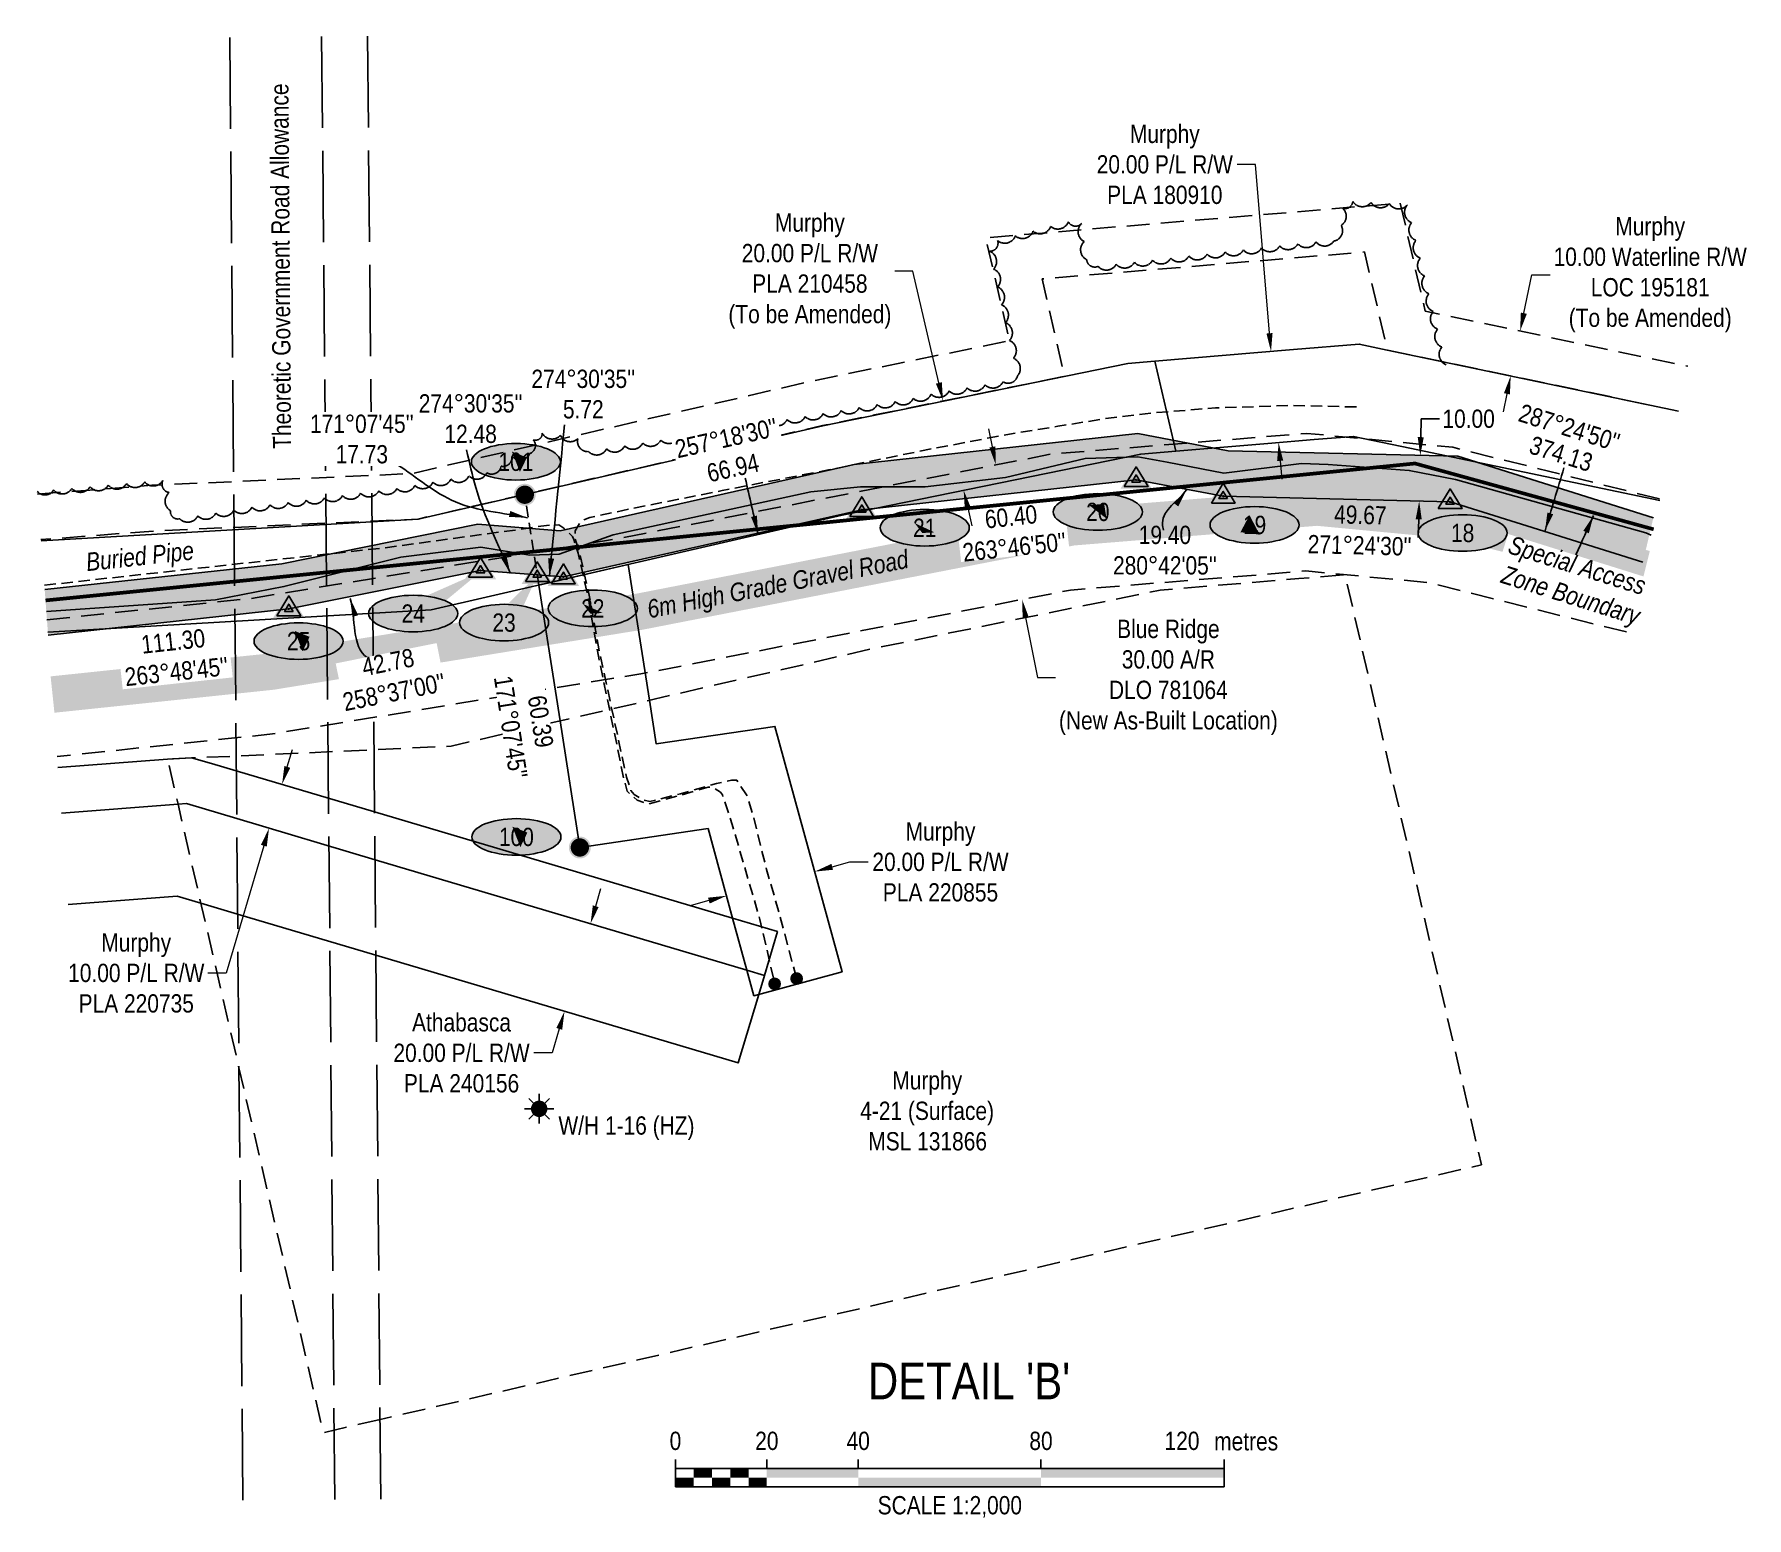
# Model space of a CAD drawing. Extents: x 534052 to 544180, y 6043031 to 6050786.
# Drawn here: x 536463 to 537399, y 6043089 to 6043900 of the extents above; entities that cross this region are included whole.
import ezdxf
from ezdxf.enums import TextEntityAlignment as Align

# ---------------------------------------------------------------- set-up
doc = ezdxf.new("R2010")
doc.units = 0
doc.header["$LTSCALE"] = 5
doc.header["$PDSIZE"] = 0.5
for name, pattern in [('0', [1, 1, 0]), ('DASHDOT2', [12.7, 6.35, -3.175, 0, -3.175]), ('foc-ACCESSROAD', [3.75, 2.5, -1.25]), ('foc-TRAV', [1.875, 1.25, -0.625]), ('foc-UNSURVEYED', [12.5, 10, -2.5]), ('UG_PIPE', [1.875, 1.25, -0.625])]:
    doc.linetypes.add(name, pattern=pattern)
doc.layers.get('Defpoints').update_dxf_attribs({"color": 9})
for name, color, linetype in [('AS-PIPE-AG', 44, 'Continuous'), ('AS-PIPE-UG', 44, 'UG_PIPE'), ('AS-PIPE-UG-T', 44, 'Continuous'), ('AS-ROADS', 254, 'Continuous'), ('AS-SYMBOL', 7, 'Continuous'), ('AS-WILDLIFE', 131, 'DASHDOT2'), ('C-AR', 13, 'foc-ACCESSROAD'), ('C-RW', 13, 'Continuous'), ('C-WS', 13, 'foc-ACCESSROAD'), ('C-WS-S', 13, 'Continuous'), ('DETAIL-T', 7, 'Continuous'), ('F-AR', 190, 'foc-ACCESSROAD'), ('F-RW', 190, 'Continuous'), ('L-BD', 7, 'Continuous'), ('L-BD1', 253, 'Continuous'), ('L-MON', 1, 'Continuous'), ('L-ROAD-T', 7, 'Continuous'), ('L-USEC', 7, 'foc-UNSURVEYED'), ('P-ELEVATION', 7, 'Continuous'), ('P-PROPOSED', 10, 'Continuous'), ('P-PROPOSED-H', 21, 'Continuous'), ('P-TRAV', 4, 'foc-TRAV'), ('P-TXT', 4, 'Continuous'), ('T-BUSH', 110, '0')]:
    doc.layers.add(name, color=color, linetype=linetype)
for name, color, linetype, lineweight in [('C-AR-T', 13, 'Continuous', 9), ('C-RW-T', 13, 'Continuous', 9), ('C-WS-T', 13, 'Continuous', 9), ('F-AR-T', 190, 'Continuous', 9), ('F-RW-T', 190, 'Continuous', 9), ('T-TEXT', 48, 'Continuous', 18)]:
    doc.layers.add(name, color=color, linetype=linetype, lineweight=lineweight)
doc.styles.add('240', font='', dxfattribs={"height": 30})
doc.styles.add('80', font='', dxfattribs={"height": 10})
doc.styles.add('80CG', font='', dxfattribs={"height": 10})
doc.styles.add('80L', font='', dxfattribs={"height": 10})
doc.styles.add('80LS', font='', dxfattribs={"height": 10})
doc.styles.get('240').set_extended_font_data('Arial Narrow')
doc.styles.get('80').set_extended_font_data('Arial Narrow')
doc.styles.get('80CG').set_extended_font_data('Arial Narrow')
doc.styles.get('80L').set_extended_font_data('Arial Narrow')
doc.styles.get('80LS').set_extended_font_data('Arial Narrow', italic=True)
doc.dimstyles.new('Compass 5 000', dxfattribs={"dimscale": 5, "dimtxt": 9, "dimasz": 2, "dimexe": 0.2, "dimexo": 0.0625, "dimgap": 0.5, "dimtad": 0, "dimtih": 1, "dimtoh": 1, "dimzin": 0, "dimdsep": 46, "dimtxsty": '80CG', "dimcen": 0.1, "dimse1": 1, "dimse2": 1, "dimclrd": 256, "dimclrt": 256, "dimaunit": 1, "dimadec": 4, "dimazin": 0, "dimtfac": 0.06, "dimtofl": 0, "dimtmove": 0, "dimatfit": 1, "dimfxl": 0.2, "dimtolj": 1, "dimtzin": 0, "dimlwd": -1, "dimarcsym": 0})

# ---------------------------------------------------------------- blocks, each defined once
blk = doc.blocks.new('*D626')
at = {"layer": 'C-AR-T', "transparency": 16777216}
for p, q in [((537277.59, 6043747.96), (537282, 6043768.98)), ((537282, 6043768.98), (537292, 6043768.98)), ((537268.34, 6043703.89), (537266.29, 6043694.1))]:
    blk.add_line(p, q, dxfattribs=at)
for points in [[(537275.96, 6043748.3), (537279.22, 6043747.61), (537275.54, 6043738.17)], [(537266.71, 6043704.23), (537269.98, 6043703.55), (537270.4, 6043713.67)]]:
    blk.add_solid(points, dxfattribs=at)
at = {"layer": 'Defpoints', "color": 0, "transparency": 16777216}
for p in [(537275.54, 6043738.17), (537335.05, 6043725.68), (537329.92, 6043701.19)]:
    blk.add_point(p, dxfattribs=at)
at = {"layer": 'C-AR-T', "transparency": 16777216, "insert": (537346.68, 6043768.98), "char_height": 10, "attachment_point": 5, "style": '80CG'}
blk.add_mtext('\\A1;Murphy\\P10.00 Waterline R/W\\PLOC 195181\\P(To be Amended)', dxfattribs=at)
blk = doc.blocks.new('*D628')
at = {"layer": 'C-RW-T', "transparency": 16777216}
for p, q in [((536899.41, 6043445.23), (536909.06, 6043447.87)), ((536909.06, 6043447.87), (536919.06, 6043447.87)), ((536831.92, 6043426.75), (536822.28, 6043424.11))]:
    blk.add_line(p, q, dxfattribs=at)
for points in [[(536898.97, 6043446.84), (536899.85, 6043443.62), (536889.77, 6043442.59)], [(536831.48, 6043428.36), (536832.36, 6043425.14), (536841.57, 6043429.39)]]:
    blk.add_solid(points, dxfattribs=at)
at = {"layer": 'Defpoints', "color": 0, "transparency": 16777216}
for p in [(536889.5, 6043443.57), (536889.77, 6043442.59), (536841.3, 6043430.37)]:
    blk.add_point(p, dxfattribs=at)
at = {"layer": 'C-RW-T', "transparency": 16777216, "insert": (536958.6, 6043447.87), "char_height": 10, "attachment_point": 5, "style": '80CG'}
blk.add_mtext('\\A1;Murphy\\P20.00 P/L R/W\\PPLA 220855', dxfattribs=at)
blk = doc.blocks.new('*D629')
at = {"layer": 'C-RW-T', "transparency": 16777216}
for p, q in [((536601.42, 6043499.88), (536604.27, 6043509.46)), ((536588.6, 6043456.75), (536567.92, 6043387.15)), ((536567.92, 6043387.15), (536557.92, 6043387.15))]:
    blk.add_line(p, q, dxfattribs=at)
for points in [[(536599.82, 6043500.35), (536603.02, 6043499.4), (536598.57, 6043490.29)], [(536587.01, 6043457.23), (536590.2, 6043456.28), (536591.45, 6043466.34)]]:
    blk.add_solid(points, dxfattribs=at)
at = {"layer": 'Defpoints', "color": 0, "transparency": 16777216}
for p in [(536591.45, 6043466.34), (536700.52, 6043460), (536693.4, 6043436.04)]:
    blk.add_point(p, dxfattribs=at)
at = {"layer": 'C-RW-T', "transparency": 16777216, "insert": (536518.83, 6043387.15), "char_height": 10, "attachment_point": 5, "style": '80CG'}
blk.add_mtext('\\A1;Murphy\\P10.00 P/L R/W\\PPLA 220735', dxfattribs=at)
blk = doc.blocks.new('*D630')
at = {"layer": 'C-RW-T', "transparency": 16777216}
for p, q in [((536943.56, 6043770.99), (536933.56, 6043770.99)), ((536957.71, 6043709.81), (536943.56, 6043770.99)), ((536973.52, 6043641.44), (536975.77, 6043631.7))]:
    blk.add_line(p, q, dxfattribs=at)
for points in [[(536959.33, 6043710.19), (536956.08, 6043709.44), (536959.96, 6043700.07)], [(536975.14, 6043641.82), (536971.89, 6043641.07), (536971.26, 6043651.19)]]:
    blk.add_solid(points, dxfattribs=at)
at = {"layer": 'Defpoints', "color": 0, "transparency": 16777216}
for p in [(536959.96, 6043700.07), (536888.87, 6043683.63), (536900.17, 6043634.75)]:
    blk.add_point(p, dxfattribs=at)
at = {"layer": 'C-RW-T', "transparency": 16777216, "insert": (536887.18, 6043770.99), "char_height": 10, "attachment_point": 5, "style": '80CG'}
blk.add_mtext('\\A1;Murphy\\P20.00 P/L R/W\\PPLA 210458\\P(To be Amended)', dxfattribs=at)
blk = doc.blocks.new('*D633')
at = {"layer": 'Defpoints', "color": 0, "transparency": 16777216}
for p in [(536732.91, 6043424.3), (536718.68, 6043376.4), (536753, 6043366.2)]:
    blk.add_point(p, dxfattribs=at)
at = {"layer": 'F-RW-T', "transparency": 16777216}
for p, q in [((536770.09, 6043423.69), (536772.93, 6043433.28)), ((536750.15, 6043356.61), (536746.25, 6043343.46)), ((536746.25, 6043343.46), (536736.25, 6043343.46))]:
    blk.add_line(p, q, dxfattribs=at)
for points in [[(536768.49, 6043424.16), (536771.68, 6043423.21), (536767.24, 6043414.1)], [(536748.56, 6043357.09), (536751.75, 6043356.14), (536753, 6043366.2)]]:
    blk.add_solid(points, dxfattribs=at)
at = {"layer": 'F-RW-T', "transparency": 16777216, "insert": (536696.71, 6043343.46), "char_height": 10, "attachment_point": 5, "style": '80CG'}
blk.add_mtext('\\A1;Athabasca\\P20.00 P/L R/W\\PPLA 240156', dxfattribs=at)
blk = doc.blocks.new('RISER')
h = blk.add_hatch(color=255)
h.dxf.hatch_style = 1
edge = h.paths.add_edge_path()
edge.add_arc((0, 0), 0.7, 0, 360)
blk.add_hatch(color=48).paths.add_polyline_path([(0.58, -0.15), (-0.58, -0.15, 0.774597)])
at = {"color": 48}
blk.add_line((-0.58, -0.15), (0.58, -0.15), dxfattribs=at)
blk.add_circle((0, 0), 0.6, dxfattribs=at)
blk = doc.blocks.new('GAS')
h = blk.add_hatch(color=255)
h.dxf.hatch_style = 1
edge = h.paths.add_edge_path()
edge.add_arc((0, 0), 0.9, 0, 360)
for p, q in [((-0.81, 0), (-1.62, 0)), ((-0.57, 0.57), (-1.14, 1.14)), ((0, 0.81), (0, 1.62)), ((0.57, 0.57), (1.14, 1.14)), ((1.62, 0), (0.81, 0)), ((-0.57, -0.57), (-1.14, -1.14)), ((0, -0.81), (0, -1.62)), ((1.14, -1.14), (0.57, -0.57))]:
    blk.add_line(p, q)
blk.add_circle((0, 0), 0.8)
blk = doc.blocks.new('fdia')
at = {"color": 255, "const_width": 1}
blk.add_lwpolyline([(-0.5, 0, 1), (0.5, 0, 1)], format="xyb", close=True, dxfattribs=at)
blk = doc.blocks.new('Fdiaa')
blk.add_blockref('fdia', (0, 0))
blk = doc.blocks.new('fdib')
at = {"color": 1, "const_width": 1.6}
blk.add_lwpolyline([(-0.4, 0, 1), (0.4, 0, 1)], format="xyb", close=True, dxfattribs=at)
at = {"color": 1}
blk.add_circle((0, 0), 0.8, dxfattribs=at)
blk = doc.blocks.new('Fdibb')
blk.add_blockref('fdib', (0, 0))
blk = doc.blocks.new('fdicc')
for name in ['Fdibb', 'Fdiaa']:
    blk.add_blockref(name, (0, 0))
blk = doc.blocks.new('FDI')
blk.add_blockref('fdicc', (0, 0))
blk = doc.blocks.new('TRIA')
blk.add_hatch(color=255).paths.add_polyline_path([(-0.04, 1.52), (-1.47, -0.87), (1.39, -0.87)])
blk = doc.blocks.new('Hybrid_EC')
at = {"color": 251}
for points in [[(-1.3, -0.74), (0, 1.42), (1.3, -0.74)], [(0.47, -0.26), (0, 0.53), (-0.47, -0.26)]]:
    blk.add_lwpolyline(points, close=True, dxfattribs=at)
at = {"layer": 'Defpoints'}
blk.add_circle((0, 0), 0.05, dxfattribs=at)
at = {"xscale": 1.2, "yscale": 1.2, "zscale": 1.2}
blk.add_blockref('TRIA', (0.05, 0.06), dxfattribs=at)
blk = doc.blocks.new('*U561')
at = {"layer": 'P-ELEVATION'}
h = blk.add_hatch(color=111, dxfattribs=at)
h.dxf.hatch_style = 1
edge = h.paths.add_edge_path()
edge.add_ellipse((0, 0), major_axis=(-24.38, 0), ratio=0.410256, start_angle=0, end_angle=360)
at = {"layer": 'P-ELEVATION', "color": 7, "flags": 128}
blk.add_lwpolyline([(0, 0, 12, 0, 0), (0.1, -5.52, 0, 0, 0)], format="xyseb", dxfattribs=at)
at = {"layer": 'P-ELEVATION', "color": 7}
blk.add_ellipse((0, 0), major_axis=(-24.38, 0), ratio=0.410256, dxfattribs=at)
at = {"layer": 'P-ELEVATION', "style": '80'}
blk.add_attdef('ELEVATION', text='', height=10, dxfattribs=at).set_placement((0, 0), align=Align.MIDDLE_CENTER)
blk = doc.blocks.new('*U637')
at = {"layer": 'P-ELEVATION'}
h = blk.add_hatch(color=111, dxfattribs=at)
h.dxf.hatch_style = 1
edge = h.paths.add_edge_path()
edge.add_ellipse((0, 0), major_axis=(-24.38, 0), ratio=0.410256, start_angle=0, end_angle=360)
at = {"layer": 'P-ELEVATION', "color": 7, "flags": 128}
blk.add_lwpolyline([(0, 0, 12, 0, 0), (-7.72, -3.99, 0, 0, 0)], format="xyseb", dxfattribs=at)
at = {"layer": 'P-ELEVATION', "color": 7}
blk.add_ellipse((0, 0), major_axis=(-24.38, 0), ratio=0.410256, dxfattribs=at)
at = {"layer": 'P-ELEVATION', "style": '80'}
blk.add_attdef('ELEVATION', text='', height=10, dxfattribs=at).set_placement((0, 0), align=Align.MIDDLE_CENTER)
blk = doc.blocks.new('*U638')
at = {"layer": 'P-ELEVATION'}
h = blk.add_hatch(color=111, dxfattribs=at)
h.dxf.hatch_style = 1
edge = h.paths.add_edge_path()
edge.add_ellipse((0, 0), major_axis=(-24.38, 0), ratio=0.410256, start_angle=0, end_angle=360)
at = {"layer": 'P-ELEVATION', "color": 7, "flags": 128}
blk.add_lwpolyline([(0, 0, 12, 0, 0), (3.43, 4.46, 0, 0, 0)], format="xyseb", dxfattribs=at)
at = {"layer": 'P-ELEVATION', "color": 7}
blk.add_ellipse((0, 0), major_axis=(-24.38, 0), ratio=0.410256, dxfattribs=at)
at = {"layer": 'P-ELEVATION', "style": '80'}
blk.add_attdef('ELEVATION', text='', height=10, dxfattribs=at).set_placement((0, 0), align=Align.MIDDLE_CENTER)
blk = doc.blocks.new('*U567')
at = {"layer": 'P-ELEVATION'}
h = blk.add_hatch(color=111, dxfattribs=at)
h.dxf.hatch_style = 1
edge = h.paths.add_edge_path()
edge.add_ellipse((0, 0), major_axis=(-24.38, 0), ratio=0.410256, start_angle=0, end_angle=360)
at = {"layer": 'P-ELEVATION', "color": 7, "flags": 128}
blk.add_lwpolyline([(0, 0, 12, 0, 0), (-1.33, -2.86, 0, 0, 0)], format="xyseb", dxfattribs=at)
at = {"layer": 'P-ELEVATION', "color": 7}
blk.add_ellipse((0, 0), major_axis=(-24.38, 0), ratio=0.410256, dxfattribs=at)
at = {"layer": 'P-ELEVATION', "style": '80'}
blk.add_attdef('ELEVATION', text='', height=10, dxfattribs=at).set_placement((0, 0), align=Align.MIDDLE_CENTER)
blk = doc.blocks.new('*U639')
at = {"layer": 'P-ELEVATION'}
h = blk.add_hatch(color=111, dxfattribs=at)
h.dxf.hatch_style = 1
edge = h.paths.add_edge_path()
edge.add_ellipse((0, 0), major_axis=(-24.38, 0), ratio=0.410256, start_angle=0, end_angle=360)
at = {"layer": 'P-ELEVATION', "color": 7, "flags": 128}
blk.add_lwpolyline([(0, 0, 12, 0, 0), (36.69, 22.71, 0, 0, 0)], format="xyseb", dxfattribs=at)
at = {"layer": 'P-ELEVATION', "color": 7}
blk.add_ellipse((0, 0), major_axis=(-24.38, 0), ratio=0.410256, dxfattribs=at)
at = {"layer": 'P-ELEVATION', "style": '80'}
blk.add_attdef('ELEVATION', text='', height=10, dxfattribs=at).set_placement((0, 0), align=Align.MIDDLE_CENTER)
blk = doc.blocks.new('*U569')
at = {"layer": 'P-ELEVATION'}
h = blk.add_hatch(color=111, dxfattribs=at)
h.dxf.hatch_style = 1
edge = h.paths.add_edge_path()
edge.add_ellipse((0, 0), major_axis=(-24.38, 0), ratio=0.410256, start_angle=0, end_angle=360)
at = {"layer": 'P-ELEVATION', "color": 7, "flags": 128}
blk.add_lwpolyline([(0, 0, 12, 0, 0), (6.03, 2.36, 0, 0, 0)], format="xyseb", dxfattribs=at)
at = {"layer": 'P-ELEVATION', "color": 7}
blk.add_ellipse((0, 0), major_axis=(-24.38, 0), ratio=0.410256, dxfattribs=at)
at = {"layer": 'P-ELEVATION', "style": '80'}
blk.add_attdef('ELEVATION', text='', height=10, dxfattribs=at).set_placement((0, 0), align=Align.MIDDLE_CENTER)
blk = doc.blocks.new('*U640')
at = {"layer": 'P-ELEVATION'}
h = blk.add_hatch(color=111, dxfattribs=at)
h.dxf.hatch_style = 1
edge = h.paths.add_edge_path()
edge.add_ellipse((0, 0), major_axis=(-24.38, 0), ratio=0.410256, start_angle=0, end_angle=360)
at = {"layer": 'P-ELEVATION', "color": 7, "flags": 128}
blk.add_lwpolyline([(0, 0, 12, 0, 0), (18.3, 26.09, 0, 0, 0)], format="xyseb", dxfattribs=at)
at = {"layer": 'P-ELEVATION', "color": 7}
blk.add_ellipse((0, 0), major_axis=(-24.38, 0), ratio=0.410256, dxfattribs=at)
at = {"layer": 'P-ELEVATION', "style": '80'}
blk.add_attdef('ELEVATION', text='', height=10, dxfattribs=at).set_placement((0, 0), align=Align.MIDDLE_CENTER)
blk = doc.blocks.new('*U428')
at = {"color": 0}
for p, q in [((-150, 0), (-150, 15)), ((-150, 10), (150.24, 10)), ((-100, 10), (-100, 15)), ((-50, 10), (-50, 15)), ((50, 10), (50, 15)), ((150.24, 0), (150.24, 15)), ((-150, 0), (150.24, 0))]:
    blk.add_line(p, q, dxfattribs=at)
for points in [[(-140, 10), (-130, 10), (-140, 5), (-130, 5)], [(-120, 10), (-110, 10), (-120, 5), (-110, 5)], [(-100, 10), (-50, 10), (-100, 5), (-50, 5)], [(50, 10), (150.24, 10), (50, 5), (150.24, 5)], [(-150, 5), (-140, 5), (-150, 0), (-140, 0)], [(-130, 5), (-120, 5), (-130, 0), (-120, 0)], [(-110, 5), (-100, 5), (-110, 0), (-100, 0)], [(-50, 5), (50, 5), (-50, 0), (50, 0)]]:
    blk.add_solid(points, dxfattribs=at)
at = {"color": 0, "style": '80'}
blk.add_text('metres', height=10, dxfattribs=at).set_placement((162.24, 20), align=Align.CENTER)
at = {"color": 0, "char_height": 10, "style": '80'}
for s, insert, attachment_point in [('0', (-150, 30.21), 2), ('20', (-100, 30.21), 2), ('40', (-50, 30.21), 2), ('80', (50, 30.21), 2), ('120', (136.7, 30.22), 3), ('SCALE 1:2,000', (0.12, -5), 2)]:
    blk.add_mtext(s, dxfattribs=dict(at, insert=insert, attachment_point=attachment_point))
blk = doc.blocks.new('*D679')
at = {"layer": 'Defpoints', "color": 0, "transparency": 16777216}
for p in [(536977.5, 6043662.78), (536991.86, 6043589.2), (537003.25, 6043591.43)]:
    blk.add_point(p, dxfattribs=at)
at = {"layer": 'F-AR-T', "transparency": 16777216}
for p, q in [((536986.97, 6043674.81), (536985.05, 6043684.63)), ((537005.16, 6043581.61), (537011.56, 6043548.82)), ((537011.56, 6043548.82), (537021.56, 6043548.82))]:
    blk.add_line(p, q, dxfattribs=at)
for points in [[(536988.6, 6043675.13), (536985.33, 6043674.49), (536988.88, 6043665)], [(537006.8, 6043581.93), (537003.53, 6043581.29), (537003.25, 6043591.43)]]:
    blk.add_solid(points, dxfattribs=at)
at = {"layer": 'F-AR-T', "transparency": 16777216, "insert": (537083.21, 6043548.82), "char_height": 10, "attachment_point": 5, "style": '80CG'}
blk.add_mtext('\\A1;Blue Ridge\\P30.00 A/R\\PDLO 781064\\P(New As-Built Location)', dxfattribs=at)
blk = doc.blocks.new('*D680')
at = {"layer": 'Defpoints', "color": 0, "transparency": 16777216}
for p in [(537213.44, 6043670.37), (537220.96, 6043670.19), (537212.82, 6043645.39)]:
    blk.add_point(p, dxfattribs=at)
at = {"layer": 'P-TXT', "transparency": 16777216}
for p, q in [((537221.21, 6043680.19), (537221.46, 6043690.18)), ((537221.46, 6043690.18), (537231.46, 6043690.18)), ((537220.1, 6043635.21), (537219.86, 6043625.22))]:
    blk.add_line(p, q, dxfattribs=at)
for points in [[(537219.54, 6043680.23), (537222.88, 6043680.14), (537220.96, 6043670.19)], [(537218.44, 6043635.25), (537221.77, 6043635.17), (537220.35, 6043645.21)]]:
    blk.add_solid(points, dxfattribs=at)
at = {"layer": 'P-TXT', "transparency": 16777216, "insert": (537247.39, 6043690.18), "char_height": 10, "attachment_point": 5, "style": '80CG'}
blk.add_mtext('\\A1;10.00', dxfattribs=at)
blk = doc.blocks.new('*D682')
at = {"layer": 'C-RW-T', "transparency": 16777216}
for p, q in [((537130.8, 6043829.28), (537120.8, 6043829.28)), ((537138.51, 6043736.96), (537130.8, 6043829.28)), ((537144.34, 6043667.23), (537145.17, 6043657.27))]:
    blk.add_line(p, q, dxfattribs=at)
for points in [[(537140.17, 6043737.1), (537136.85, 6043736.82), (537139.34, 6043727)], [(537146, 6043667.37), (537142.67, 6043667.09), (537143.5, 6043677.2)]]:
    blk.add_solid(points, dxfattribs=at)
at = {"layer": 'Defpoints', "color": 0, "transparency": 16777216}
for p in [(537139.34, 6043727), (537166.76, 6043729.29), (537170.92, 6043679.49)]:
    blk.add_point(p, dxfattribs=at)
at = {"layer": 'C-RW-T', "transparency": 16777216, "insert": (537081.26, 6043829.28), "char_height": 10, "attachment_point": 5, "style": '80CG'}
blk.add_mtext('\\A1;Murphy\\P20.00 P/L R/W\\PPLA 180910', dxfattribs=at)

msp = doc.modelspace()

# ---------------------------------------------------------------- hatches: boundary and pattern name
at = {"layer": 'P-PROPOSED-H'}
h = msp.add_hatch(color=256, dxfattribs=at)
h.dxf.hatch_style = 1
h.paths.add_polyline_path([(537342.684, 6043611.734), (537348.419, 6043636.123), (537241.415, 6043669.686), (537115.858, 6043672.772), (537066.576, 6043682.085), (536911.452, 6043665.18), (536750.585, 6043628.949), (536705.551, 6043632.502), (536598.443, 6043610.937), (536468.767, 6043596.878), (536470.627, 6043571.946), (536602.263, 6043586.218), (536707.063, 6043607.318), (536752.388, 6043603.743), (536915.563, 6043640.493), (537065.588, 6043656.843), (537113.213, 6043647.843), (537237.288, 6043644.793)])

# ---------------------------------------------------------------- linework, layer by layer
at = {"layer": 'AS-PIPE-UG', "flags": 128}
for points in [[(536879.798, 6043384.438), (536870.328, 6043420.233), (536863.461, 6043443.73), (536856.438, 6043472.145), (536852.598, 6043484.655), (536847.161, 6043492.595), (536844.378, 6043492.58), (536841.471, 6043492.068), (536836.211, 6043490.71), (536830.978, 6043489.293), (536816.498, 6043485.205), (536799.638, 6043480.898), (536796.478, 6043481.673), (536791.151, 6043484.793), (536789.348, 6043486.923), (536786.928, 6043494.283), (536772.346, 6043561.66), (536766.453, 6043593.843), (536761.213, 6043617.128), (536758.646, 6043624.688), (536758.833, 6043628.998), (536761.361, 6043633.275), (536763.498, 6043634.935), (536766.926, 6043636.218), (536789.708, 6043641.1), (536839.148, 6043650.918), (536897.403, 6043662.31), (536953.746, 6043673.79), (536994.391, 6043681.48), (537022.858, 6043686.153), (537050.558, 6043690.558), (537075.718, 6043693.515), (537108.963, 6043696.148), (537150.581, 6043697.528), (537186.058, 6043696.663)], [(536468.593, 6043599.204), (536569.786, 6043610.378), (536654.721, 6043619.64), (536726.031, 6043629.4), (536743.203, 6043631.923), (536749.973, 6043632.208), (536752.621, 6043630.418), (536757.316, 6043625.928), (536758.143, 6043624.295), (536760.426, 6043616.778), (536765.851, 6043593.185), (536771.548, 6043560.445), (536785.433, 6043493.525), (536787.268, 6043486.543), (536792.663, 6043481.658), (536797.781, 6043479.88), (536799.333, 6043479.6), (536817.396, 6043484.663), (536831.523, 6043488.703), (536833.843, 6043488.7), (536838.268, 6043486.063), (536839.371, 6043484.58), (536844.728, 6043468.398), (536853.686, 6043437.583), (536859.841, 6043416.393), (536867.983, 6043381.303)]]:
    msp.add_lwpolyline(points, dxfattribs=at)
at = {"layer": 'AS-ROADS', "const_width": 19.99, "flags": 128}
msp.add_lwpolyline([(537344.053, 6043608.257), (537238.203, 6043634.718), (537164.581, 6043641.725), (537030.418, 6043630.873), (536794.071, 6043584.738), (536592.736, 6043551.973), (536473.054, 6043539.422)], dxfattribs=at)
at = {"layer": 'AS-WILDLIFE', "const_width": 1.999, "flags": 128}
msp.add_lwpolyline([(536469.214, 6043590.889), (537218.07, 6043665.774), (537348.567, 6043629.775)], dxfattribs=at)
at = {"layer": 'C-AR', "flags": 128}
for points in [[(536464.873, 6043649.067), (536527.365, 6043653.855), (536572.135, 6043655.873), (536647.506, 6043659.269), (536669.51, 6043660.261), (536888.701, 6043710.944), (536996.345, 6043732.858), (536983.32, 6043789.184), (537210.002, 6043808.121), (537223.634, 6043749.057), (537367.269, 6043718.925)], [(537362.13, 6043694.431), (537202.883, 6043727.837), (537190.52, 6043781.421), (537014.169, 6043766.687), (537026.473, 6043713.469), (536894.013, 6043686.504), (536672.918, 6043635.379), (536647.731, 6043634.246), (536572.36, 6043630.85), (536528.885, 6043628.891), (536466.734, 6043624.128)]]:
    msp.add_lwpolyline(points, dxfattribs=at)
at = {"layer": 'C-RW'}
for points in [[(537351.865, 6043645.5), (537215.28, 6043674.153), (537184.459, 6043680.619), (537162.916, 6043678.818), (537137.562, 6043676.7), (537087.242, 6043672.494), (537075.865, 6043721.693), (537151.559, 6043728.017), (537187.574, 6043731.027), (537202.887, 6043727.819), (537362.127, 6043694.416)], [(536466.787, 6043623.417), (536672.912, 6043635.405), (536894.293, 6043686.36), (537061.056, 6043720.448), (537075.846, 6043721.67), (537087.235, 6043672.468), (537068.143, 6043670.889), (536904.904, 6043637.522), (536680.018, 6043585.76), (536470.505, 6043573.575)], [(536476.035, 6043499.462), (536535.981, 6043504.041), (536548.969, 6043504.893), (536559.917, 6043501.779), (536573.557, 6043497.726), (536649.16, 6043475.259), (536844.938, 6043417.081), (536869.414, 6043409.807), (536862.296, 6043385.856), (536852.709, 6043388.705), (536649.395, 6043449.122), (536573.792, 6043471.589), (536546.265, 6043479.769), (536541.675, 6043479.418), (536477.896, 6043474.524)]]:
    msp.add_lwpolyline(points, dxfattribs=at)
msp.add_lwpolyline([(536799.406, 6043536.295), (536803.143, 6043512.44), (536868.024, 6043521.987), (536904.749, 6043387.881), (536856.548, 6043374.682), (536852.709, 6043388.705), (536844.938, 6043417.081), (536831.514, 6043466.104), (536761.434, 6043455.79), (536750.59, 6043525.008), (536738.95, 6043599.312), (536787.783, 6043610.55), (536799.406, 6043536.295)], close=True, dxfattribs=at)
at = {"layer": 'C-WS', "flags": 128}
msp.add_lwpolyline([(536652.146, 6043143.01), (536621.123, 6043135.836), (536575.017, 6043335.226), (536541.675, 6043479.418), (536535.981, 6043504.041), (536548.972, 6043504.748), (536573.485, 6043505.777), (536648.854, 6043509.268), (536690.947, 6043511.217), (536920.572, 6043564.316), (537078.696, 6043596.503), (537104.319, 6043598.643), (537154.639, 6043602.847), (537179.799, 6043604.949), (537254.412, 6043282.278), (536652.146, 6043143.01)], close=True, dxfattribs=at)
at = {"layer": 'F-RW'}
msp.add_lwpolyline([(536477.896, 6043474.524), (536541.675, 6043479.418), (536546.265, 6043479.769), (536573.792, 6043471.589), (536649.394, 6043449.122), (536852.709, 6043388.705), (536862.296, 6043385.856), (536859.19, 6043375.406), (536848.06, 6043337.953), (536649.864, 6043396.849), (536574.261, 6043419.316), (536554.193, 6043425.28), (536541.27, 6043429.12), (536481.62, 6043424.612)], dxfattribs=at)
at = {"layer": 'L-USEC'}
for p, q in [((536577.142, 6043098.812), (536569.943, 6043899.806)), ((536627.406, 6043099.264), (536620.207, 6043900.258)), ((536652.538, 6043099.49), (536645.339, 6043900.484))]:
    msp.add_line(p, q, dxfattribs=at)
at = {"layer": 'P-TRAV'}
msp.add_line((536738.95, 6043599.312), (536731.303, 6043648.676), dxfattribs=at)
at = {"layer": 'T-BUSH', "flags": 128}
msp.add_lwpolyline([(537235.135, 6043719.771, -0.5205671), (537232.773, 6043729.483, -0.5205671), (537230.412, 6043739.195, -0.5205671), (537228.051, 6043748.907, -0.5205671), (537225.69, 6043758.619, -0.5205671), (537223.329, 6043768.331, -0.5205671), (537220.968, 6043778.042, -0.5205671), (537218.607, 6043787.754, -0.5205671), (537216.246, 6043797.466, -0.5205671), (537213.885, 6043807.178, -0.5205671), (537204.02, 6043807.9, -0.5205671), (537194.042, 6043808.487, -0.5205671), (537184.065, 6043809.075, -0.5205671), (537178.238, 6043805.564, -0.5205671), (537177.675, 6043795.992, -0.5205671), (537173.685, 6043787.393, -0.5205671), (537163.955, 6043786.979, -0.5205671), (537154.023, 6043785.862, -0.5205671), (537144.091, 6043784.745, -0.5205671), (537134.159, 6043783.628, -0.5205671), (537124.226, 6043782.511, -0.5205671), (537114.294, 6043781.394, -0.5205671), (537104.362, 6043780.277, -0.5205671), (537094.43, 6043779.16, -0.5205671), (537084.498, 6043778.043, -0.5205671), (537074.566, 6043776.926, -0.5205671), (537064.634, 6043775.809, -0.5205671), (537054.701, 6043774.692, -0.5205671), (537044.769, 6043773.574, -0.5205671), (537038.534, 6043777.211, -0.5205671), (537037.17, 6043787.112, -0.5205671), (537035.806, 6043797.014, -0.5205671), (537028.478, 6043797.943, -0.5205671), (537018.821, 6043795.367, -0.5205671), (537009.164, 6043792.792, -0.5205671), (536999.507, 6043790.216, -0.5205671), (536989.849, 6043787.641, -0.5205671), (536985.501, 6043781.84, -0.5205671), (536987.665, 6043772.082, -0.5205671), (536989.828, 6043762.324, -0.5205671), (536991.992, 6043752.567, -0.5205671), (536994.156, 6043742.809, -0.5205671), (536996.32, 6043733.051, -0.5205671), (536998.484, 6043723.294, -0.5205671), (537000.648, 6043713.536, -0.5205671), (536992.829, 6043710.49, -0.5205671), (536982.976, 6043708.811, -0.5205671), (536973.123, 6043707.132, -0.5205671), (536963.271, 6043705.453, -0.5205671), (536953.428, 6043703.728, -0.5205671), (536943.731, 6043701.306, -0.5205671), (536933.878, 6043699.635, -0.5205671), (536924.019, 6043697.993, -0.5205671), (536914.16, 6043696.352, -0.5205671), (536904.301, 6043694.711, -0.5205671), (536894.442, 6043693.069, -0.5205671), (536884.582, 6043691.428, -0.5205671), (536874.723, 6043689.787, -0.5205671), (536864.864, 6043688.145, -0.5205671), (536855.005, 6043686.504, -0.5205671), (536845.144, 6043684.875, -0.5205671), (536835.275, 6043683.296, -0.5205671), (536825.406, 6043681.718, -0.5205671), (536815.536, 6043680.139, -0.5205671), (536805.667, 6043678.561, -0.5205671), (536795.798, 6043676.982, -0.5205671), (536785.928, 6043675.403, -0.5205671), (536776.059, 6043673.825, -0.5205671), (536766.19, 6043672.246, -0.5205671), (536760.296, 6043679.369, -0.5205671), (536750.773, 6043681.166, -0.5205671), (536740.846, 6043682.328, -0.5205671), (536735.932, 6043678.657, -0.5205671), (536734.126, 6043671.221, -0.5205671), (536724.247, 6043669.708, -0.5205671), (536718.408, 6043664.295, -0.5205671), (536710.597, 6043660.652, -0.5205671), (536700.752, 6043658.929, -0.5205671), (536690.906, 6043657.207, -0.5205671), (536681.061, 6043655.484, -0.5205671), (536671.216, 6043653.761, -0.5205671), (536661.366, 6043652.07, -0.5205671), (536651.454, 6043650.787, -0.5205671), (536641.542, 6043649.503, -0.5205671), (536631.63, 6043648.22, -0.5205671), (536621.718, 6043646.937, -0.5205671), (536611.804, 6043645.666, -0.5205671), (536601.888, 6043644.417, -0.5205671), (536591.971, 6043643.169, -0.5205671), (536582.064, 6043641.854, -0.5205671), (536572.196, 6043640.269, -0.5205671), (536562.328, 6043638.684, -0.5205671), (536552.459, 6043637.099, -0.5205671), (536542.591, 6043635.514, -0.5205671), (536537.535, 6043639.939, -0.5205671), (536536.923, 6043649.915, -0.5205671), (536533.411, 6043656.525, -0.5205671), (536523.454, 6043655.652, -0.5205671), (536513.498, 6043654.779, -0.5205671), (536503.541, 6043653.906, -0.5205671), (536493.585, 6043653.033, -0.5205671), (536483.628, 6043652.16, -0.5205671), (536473.672, 6043651.287, -0.5205671), (536464.727, 6043650.502, -0.5205671)], format="xyb", dxfattribs=at)

# ---------------------------------------------------------------- block references
at = {"xscale": 0.99947671, "yscale": 0.99947671, "zscale": 0.99947671}
for name, p, values in [('*U569', (536726.436, 6043666.695), {'ELEVATION': '101'}), ('*U637', (537130.35, 6043632.19), {'ELEVATION': '19'}), ('*U639', (536670.283, 6043583.729), {'ELEVATION': '24'}), ('*U640', (536719.958, 6043578.776), {'ELEVATION': '23'}), ('*U567', (536768.471, 6043586.542), {'ELEVATION': '22'}), ('*U569', (536726.695, 6043461.576), {'ELEVATION': '100'})]:
    msp.add_blockref(name, p, dxfattribs=at).add_auto_attribs(values)
at = {"layer": 'AS-SYMBOL', "xscale": 4.997383550000013, "yscale": 4.997383550000013, "zscale": 4.997383550000013}
for p in [(536867.906, 6043381.225), (536879.931, 6043384.12)]:
    msp.add_blockref('RISER', p, dxfattribs=at)
at = {"layer": 'C-WS-S', "xscale": 4.997383550000013, "yscale": 4.997383550000013, "zscale": 4.997383550000013}
msp.add_blockref('GAS', (536739.166, 6043312.906), dxfattribs=at)
at = {"layer": 'DETAIL-T', "xscale": 0.99947671, "yscale": 0.99947671, "zscale": 0.99947671}
msp.add_blockref('*U428', (536963.587, 6043106.139), dxfattribs=at)
at = {"layer": 'L-MON'}
for name, p, xscale, yscale, zscale in [('Hybrid_EC', (537065.588, 6043656.843), 4.997383550000009, 4.997383550000009, 4.997383550000009), ('FDI', (536731.303, 6043648.676), 4.997383550000013, 4.997383550000013, 4.997383550000013), ('Hybrid_EC', (537113.213, 6043647.843), 4.997383550000009, 4.997383550000009, 4.997383550000009), ('Hybrid_EC', (537237.288, 6043644.793), 4.997383550000009, 4.997383550000009, 4.997383550000009), ('Hybrid_EC', (536915.563, 6043640.493), 4.997383550000009, 4.997383550000009, 4.997383550000009), ('Hybrid_EC', (536707.055, 6043607.315), 4.997383550000009, 4.997383550000009, 4.997383550000009), ('Hybrid_EC', (536738.142, 6043604.866), 4.997383550000009, 4.997383550000009, 4.997383550000009), ('Hybrid_EC', (536752.388, 6043603.743), 4.997383550000009, 4.997383550000009, 4.997383550000009), ('Hybrid_EC', (536602.251, 6043586.221), 4.997383550000009, 4.997383550000009, 4.997383550000009), ('FDI', (536761.405, 6043455.801), 4.997383550000013, 4.997383550000013, 4.997383550000013)]:
    msp.add_blockref(name, p, dxfattribs=dict(at, xscale=xscale, yscale=yscale, zscale=zscale))

# ---------------------------------------------------------------- texts
at = {"layer": 'AS-PIPE-UG-T', "insert": (536490.861, 6043616.789), "char_height": 9.99477, "attachment_point": 1, "rotation": 6.301166, "style": '80L'}
msp.add_mtext_dynamic_manual_height_columns('{\\fArial Narrow|b0|i1|c0|p34;Buried Pipe}', width=59.37425, gutter_width=50, heights=[0], dxfattribs=at)
at = {"layer": 'C-WS-S', "insert": (536749.686, 6043308.765), "char_height": 9.99477, "attachment_point": 1, "style": '80L'}
msp.add_mtext_dynamic_manual_height_columns('W/H 1-16 (HZ)', width=73.85853, gutter_width=50, heights=[0], dxfattribs=at)
at = {"layer": 'C-WS-T', "insert": (536914.594, 6043333.479), "char_height": 9.99477, "attachment_point": 1, "style": '80L'}
msp.add_mtext_dynamic_manual_height_columns('\\pi17.68058;Murphy\\P\\pi0.11474;4-21 (Surface)\\P\\pi4.5258;MSL 131866', width=72.58587, gutter_width=49.974, heights=[0], dxfattribs=at)
at = {"layer": 'DETAIL-T', "color": 3, "insert": (536974.241, 6043164.056), "char_height": 19.9895, "width": 223.74088, "attachment_point": 5, "style": '80CG'}
msp.add_mtext("DETAIL 'B'", dxfattribs=at)
at = {"layer": 'L-BD1', "style": '80L'}
for s, height, p in [("287°24'50''", 9.99475, (537302.458, 6043685.403)), ('374.13', 9.9948, (537297.972, 6043671.098))]:
    msp.add_text(s, height=height, rotation=342.5856, dxfattribs=at).set_placement(p, align=Align.MIDDLE)
at = {"layer": 'L-BD1', "char_height": 9.99477, "attachment_point": 2, "style": '80L'}
for s, insert, width in [("274°30'35''\\P5.72 ", (536763.285, 6043717.062), 55.83391), ("274°30'35''\\P12.48 ", (536701.685, 6043703.646), 56.2779), ("19.40 280°42'05''", (537081.325, 6043631.728), 37.73905)]:
    msp.add_mtext(s, dxfattribs=dict(at, insert=insert, width=width))
at = {"layer": 'L-BD1', "insert": (537188.31, 6043642.682), "char_height": 9.99477, "width": 54.94442, "attachment_point": 2, "rotation": 358.5918, "style": '80L'}
msp.add_mtext("49.67 271°24'30''", dxfattribs=at)
at = {"layer": 'L-ROAD-T', "style": '80L'}
msp.add_text('Theoretic Government Road Allowance', height=9.99477, rotation=90.432705, dxfattribs=at).set_placement((536597.804, 6043773.656), align=Align.MIDDLE_CENTER)
at = {"layer": 'T-TEXT', "insert": (536868.622, 6043604.75), "char_height": 9.99478, "width": 152.39219, "attachment_point": 2, "rotation": 11.04524, "style": '80LS'}
msp.add_mtext('6m High Grade Gravel Road', dxfattribs=at)

# ---------------------------------------------------------------- dimensions: what is measured, and where the dimension line sits
at = {"layer": 'C-AR-T', "color": 3}
dim = msp.add_linear_dim(base=(537275.536, 6043738.169), p1=(537329.916, 6043701.189), p2=(537335.054, 6043725.683), angle=78.152361, text='Murphy\\P10.00 Waterline R/W\\PLOC 195181\\P(To be Amended)', dimstyle='Compass 5 000', dxfattribs=at)
dim.commit()
dim.dimension.update_dxf_attribs({"geometry": '*D626', "text_midpoint": (537346.678, 6043768.976), "dimtype": 161})
at = {"layer": 'C-RW-T', "color": 5}
dim = msp.add_linear_dim(base=(537139.341, 6043726.997), p1=(537170.919, 6043679.487), p2=(537166.758, 6043729.287), angle=94.776294, text='Murphy\\P20.00 P/L R/W\\PPLA 180910', dimstyle='Compass 5 000', dxfattribs=at)
dim.commit()
dim.dimension.update_dxf_attribs({"geometry": '*D682', "text_midpoint": (537081.256, 6043829.28), "dimtype": 161})
at = {"layer": 'C-RW-T', "color": 3}
dim = msp.add_linear_dim(base=(536591.452, 6043466.34), p1=(536700.519, 6043459.997), p2=(536693.402, 6043436.045), angle=253.450033, text='Murphy\\P10.00 P/L R/W\\PPLA 220735', dimstyle='Compass 5 000', dxfattribs=at)
dim.commit()
dim.dimension.update_dxf_attribs({"geometry": '*D629', "text_midpoint": (536518.834, 6043387.151), "dimtype": 161})
dim = msp.add_aligned_dim(p1=(536841.299, 6043430.369), p2=(536889.499, 6043443.568), distance=-1.016, text='\\pxqc;Murphy\\P20.00 P/L R/W\\PPLA 220855', dimstyle='Compass 5 000', dxfattribs=at)
dim.commit()
dim.dimension.update_dxf_attribs({"geometry": '*D628', "text_midpoint": (536958.596, 6043447.871)})
at = {"layer": 'F-RW-T', "color": 4}
dim = msp.add_linear_dim(base=(536753.002, 6043366.2), p1=(536732.913, 6043424.303), p2=(536718.678, 6043376.4), angle=253.450187, text='Athabasca\\P20.00 P/L R/W\\PPLA 240156', dimstyle='Compass 5 000', dxfattribs=at)
dim.commit()
dim.dimension.update_dxf_attribs({"geometry": '*D633', "text_midpoint": (536696.706, 6043343.462), "dimtype": 161})

# ---------------------------------------------------------------- leaders
at = {"layer": 'L-BD1', "path_type": 1}
for points in [[(536744.714, 6043603.937), (536753.043, 6043686.882)], [(536723.443, 6043605.573), (536704.463, 6043652.675), (536699.433, 6043673.178)], [(536732.755, 6043636.045), (536693.349, 6043644.746), (536661.713, 6043665.006)], [(537093.205, 6043651.325), (537079.959, 6043633.247), (537079.959, 6043632.737), (537080.469, 6043629.3)], [(536635.847, 6043591.937), (536645.086, 6043559.616), (536653.994, 6043555.658)]]:
    msp.add_leader(points, dimstyle='Compass 5 000', override={"dimgap": 0.5, "dimtad": 0}, dxfattribs=at)

# ---------------------------------------------------------------- next in the draw order: texts
at = {"layer": 'AS-WILDLIFE', "insert": (537303.827, 6043600.745), "char_height": 9.99477, "attachment_point": 5, "rotation": 342.585555, "style": '240', "bg_fill": 3, "box_fill_scale": 1, "bg_fill_color": 256, "bg_fill_transparency": 0}
msp.add_mtext_dynamic_manual_height_columns('{\\fArial Narrow|b0|i1|c0|p34;\\C131;Special Access\\P Zone Boundary}', width=82.31692, gutter_width=45, heights=[0], dxfattribs=at)

# ---------------------------------------------------------------- next in the draw order: linework, layer by layer
at = {"layer": 'F-AR', "flags": 128}
for points in [[(536470.004, 6043580.302), (536581.88, 6043592.034), (536781.582, 6043624.534), (537019.414, 6043670.958), (537158.96, 6043682.247), (537238.673, 6043674.659), (537352.046, 6043646.317)], [(537333.724, 6043573.63), (537225.96, 6043600.57), (537158.427, 6043606.998), (537029.649, 6043596.581), (536794.786, 6043550.736), (536591.817, 6043517.705), (536475.583, 6043505.515)]]:
    msp.add_lwpolyline(points, dxfattribs=at)
at = {"layer": 'P-PROPOSED', "flags": 128}
for points in [[(536468.767, 6043596.878), (536598.443, 6043610.937), (536705.551, 6043632.502), (536750.585, 6043628.949), (536911.452, 6043665.18), (537066.576, 6043682.085), (537115.858, 6043672.772), (537241.415, 6043669.686), (537348.419, 6043636.123)], [(537342.684, 6043611.734), (537237.288, 6043644.793), (537113.213, 6043647.843), (537065.588, 6043656.843), (536915.563, 6043640.493), (536752.388, 6043603.743), (536707.063, 6043607.318), (536602.263, 6043586.218), (536470.627, 6043571.946)]]:
    msp.add_lwpolyline(points, dxfattribs=at)

# ---------------------------------------------------------------- next in the draw order: block references
at = {"xscale": 0.99947671, "yscale": 0.99947671, "zscale": 0.99947671}
msp.add_blockref('*U561', (537244.112, 6043627.781), dxfattribs=at).add_auto_attribs({'ELEVATION': '18'})

# ---------------------------------------------------------------- next in the draw order: dimensions: what is measured, and where the dimension line sits
at = {"layer": 'P-TXT'}
dim = msp.add_linear_dim(base=(537220.964, 6043670.189), p1=(537212.821, 6043645.394), p2=(537213.435, 6043670.374), angle=88.591844, text='10.00', dimstyle='Compass 5 000', dxfattribs=at)
dim.commit()
dim.dimension.update_dxf_attribs({"geometry": '*D680', "text_midpoint": (537247.393, 6043690.183), "dimtype": 161})

# ---------------------------------------------------------------- next in the draw order: leaders
at = {"layer": 'AS-WILDLIFE', "path_type": 1}
msp.add_leader([(537315.718, 6043637.403), (537306.092, 6043615.908)], dimstyle='Compass 5 000', override={"dimgap": 0.5, "dimtad": 0}, dxfattribs=at)
at = {"layer": 'L-BD1', "path_type": 1}
msp.add_leader([(537289.162, 6043628.911), (537299.502, 6043663.348)], dimstyle='Compass 5 000', override={"dimgap": 0.5, "dimtad": 0}, dxfattribs=at)

# ---------------------------------------------------------------- next in the draw order: texts
at = {"layer": 'L-BD', "color": 4, "insert": (536740.557, 6043553.611), "char_height": 9.99477, "attachment_point": 1, "rotation": 278.902936, "style": '80L', "bg_fill": 3, "box_fill_scale": 1, "bg_fill_color": 256, "bg_fill_transparency": 0}
msp.add_mtext_dynamic_manual_height_columns('\\pi14.1398;60.39\\P\\pi0.67822;171°07\'45"', width=56.00723, gutter_width=50, heights=[0], dxfattribs=at)
at = {"layer": 'L-BD1', "attachment_point": 2, "style": '80L', "bg_fill": 3, "box_fill_scale": 1.15, "bg_fill_color": 256, "bg_fill_true_color": 256, "bg_fill_transparency": 0}
for s, insert, char_height, width, rotation in [("257°18'30''\\P66.94 ", (536840.357, 6043684.558), 9.99477, 56.2779, 12.6923), ("111.30 263°48'45''", (536538.48, 6043573.536), 9.99475, 57.51325, 6.1878)]:
    msp.add_mtext(s, dxfattribs=dict(at, insert=insert, char_height=char_height, width=width, rotation=rotation))
at = {"layer": 'L-BD1', "char_height": 9.99477, "attachment_point": 2, "style": '80L', "bg_fill": 3, "box_fill_scale": 1, "bg_fill_color": 256, "bg_fill_transparency": 0}
for s, insert, width, rotation in [("60.40 263°46'50''", (536996.613, 6043641.637), 59.60995, 6.2197), ("42.78 \\P258°37'00''", (536655.501, 6043562.004), 56.2779, 11.3835)]:
    msp.add_mtext(s, dxfattribs=dict(at, insert=insert, width=width, rotation=rotation))

# ---------------------------------------------------------------- next in the draw order: linework, layer by layer
at = {"layer": 'AS-PIPE-AG', "flags": 128}
msp.add_lwpolyline([(536469.672, 6043584.749), (536562.101, 6043591.188), (536599.543, 6043598.423), (536663.586, 6043614.498), (536707.281, 6043619.933), (536734.121, 6043615.613), (536750.006, 6043616.15), (536779.538, 6043626.825), (536887.623, 6043650.245), (536914.913, 6043652.988), (536950.308, 6043653.085), (536994.108, 6043658.143), (537037.736, 6043668.578), (537066.551, 6043669.368), (537082.633, 6043666.435), (537113.623, 6043660.485), (537156.046, 6043665.753), (537170.528, 6043665.128), (537214.891, 6043662), (537240.196, 6043656.948), (537344.238, 6043627.818), (537347.124, 6043626.647)], dxfattribs=at)

# ---------------------------------------------------------------- next in the draw order: block references
at = {"xscale": 0.99947671, "yscale": 0.99947671, "zscale": 0.99947671}
for name, p, values in [('*U638', (537044.651, 6043639.277), {'ELEVATION': '20'}), ('*U567', (536949.964, 6043630.619), {'ELEVATION': '21'}), ('*U569', (536607.619, 6043568.631), {'ELEVATION': '25'})]:
    msp.add_blockref(name, p, dxfattribs=at).add_auto_attribs(values)

# ---------------------------------------------------------------- next in the draw order: dimensions: what is measured, and where the dimension line sits
at = {"layer": 'C-RW-T'}
dim = msp.add_linear_dim(base=(536959.961, 6043700.069), p1=(536900.173, 6043634.749), p2=(536888.87, 6043683.63), angle=103.019804, text='Murphy\\P20.00 P/L R/W\\PPLA 210458\\P(To be Amended)', dimstyle='Compass 5 000', dxfattribs=at)
dim.commit()
dim.dimension.update_dxf_attribs({"geometry": '*D630', "text_midpoint": (536887.179, 6043770.994), "dimtype": 161})
at = {"layer": 'F-AR-T', "color": 5}
dim = msp.add_linear_dim(base=(537003.246, 6043591.427), p1=(536977.501, 6043662.777), p2=(536991.862, 6043589.205), angle=281.04524, text='Blue Ridge\\P30.00 A/R\\PDLO 781064\\P(New As-Built Location)', dimstyle='Compass 5 000', dxfattribs=at)
dim.commit()
dim.dimension.update_dxf_attribs({"geometry": '*D679', "text_midpoint": (537083.214, 6043548.818), "dimtype": 161})

# ---------------------------------------------------------------- next in the draw order: leaders
at = {"layer": 'L-BD1', "path_type": 1}
msp.add_leader([(536858.85, 6043627.164), (536851.837, 6043657.75)], dimstyle='Compass 5 000', override={"dimgap": 0.5, "dimtad": 0}, dxfattribs=at)

# ---------------------------------------------------------------- next in the draw order: texts
at = {"layer": 'L-BD1', "insert": (536642.171, 6043692.496), "char_height": 9.99477, "width": 56.2779, "attachment_point": 2, "style": '80L', "bg_fill": 3, "box_fill_scale": 1.15, "bg_fill_color": 256, "bg_fill_true_color": 256, "bg_fill_transparency": 0}
msp.add_mtext("171°07'45''\\P17.73", dxfattribs=at)

doc.saveas('drawing.dxf')
